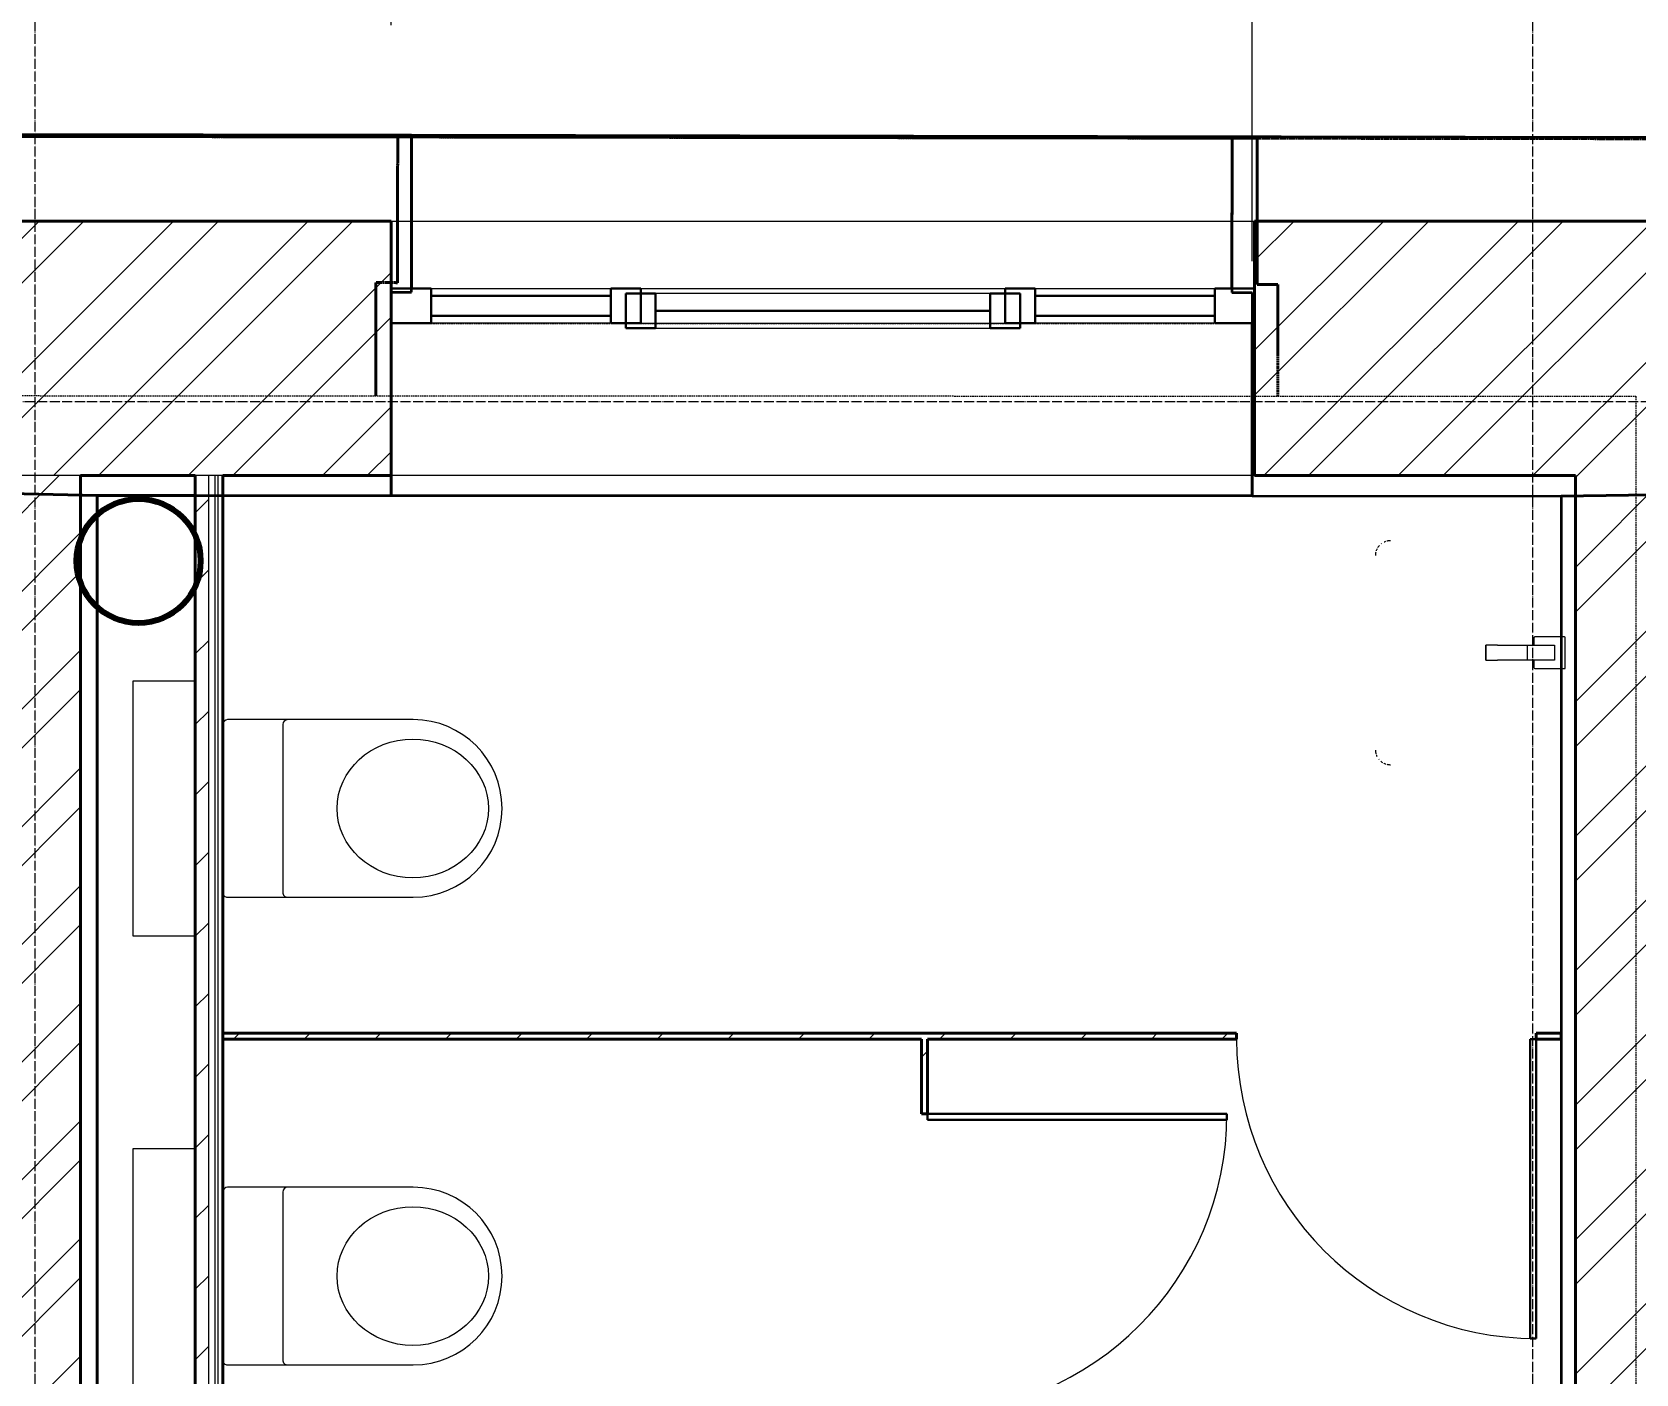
# Model space of a CAD drawing. Header units: millimetres. Extents: x 749182 to 2267578, y 70462 to 311449.
# Drawn here: x 1965924 to 1969137, y 94225 to 96914 of the extents above; entities that cross this region are included whole.
import ezdxf
from ezdxf import colors
from ezdxf.entities.mleader import LeaderData, LeaderLine
from ezdxf.math import Vec2, Vec3

# ---------------------------------------------------------------- set-up
doc = ezdxf.new("R2010")
doc.units = ezdxf.units.MM
for name, pattern in [('ADSK_Линия сетки', [25, 20, -2.5, 0, -2.5]), ('ADSK_Сверху', [4.5, 3, -1.5]), ('осеваяX2', [4, 2.5, -0.5, 0.5, -0.5])]:
    doc.linetypes.add(name, pattern=pattern)
doc.layers.get('Defpoints').update_dxf_attribs({"color": 255})
for name, color, linetype, lineweight in [('_ Окна', 7, 'Continuous', 30), ('Витраж', 7, 'Continuous', 9), ('Двери', 7, 'Continuous', 20), ('Обобщенные модели', 7, 'Continuous', 18), ('Оборудование', 7, 'Continuous', 18), ('Окна', 7, 'Continuous', 18), ('Оси', 165, 'осеваяX2', 13), ('Панели витража', 7, 'Continuous', 9), ('Перекрытие', 7, 'Continuous', 18), ('Размер', 7, 'Continuous', 13), ('размеры', 7, 'Continuous', 9), ('Сантехника', 7, 'Continuous', 18), ('Стены', 184, 'Continuous', 40), ('Стены внутренние', 7, 'Continuous', 18), ('Стены наружные', 7, 'Continuous', 18), ('Стены разрез', 7, 'Continuous', 35), ('Стены штриховка', 7, 'Continuous', 18), ('стояки', 7, 'Continuous', 9)]:
    doc.layers.add(name, color=color, linetype=linetype, lineweight=lineweight)
doc.layers.add('планы со стояками отопление_dwg', color=7, linetype='Continuous', lineweight=9, true_color=0x767676)
doc.styles.add('GOST 2.304_new', font='isocpeur.ttf', dxfattribs={"width": 0.9, "oblique": 15})
doc.styles.add('М2', font='isocpeui.ttf')
doc.dimstyles.new('SPDS 1_100', dxfattribs={"dimscale": 100, "dimtxt": 2.5, "dimasz": 1.77, "dimexe": 1.25, "dimexo": 0.625, "dimtad": 1, "dimdec": 0, "dimrnd": 0.001, "dimzin": 9, "dimtxsty": 'М2', "dimblk": 'ARCHTICK', "dimcen": 2.5, "dimdle": 2, "dimclrt": 256, "dimadec": 0, "dimazin": 2, "dimtfac": 0.75, "dimtdec": 0, "dimtmove": 1, "dimatfit": 3, "dimfxl": 0, "dimtolj": 1, "dimlwd": 9, "dimlwe": 9, "dimarcsym": 0})
pattern_1 = [(45, (1958220.23, 75616.62), (-134.7038, 134.7038), []), (45, (1958310.03, 75616.62), (-134.7038, 134.7038), [])]
pattern_2 = [(45, (1958220.23, 75616.62), (-70.71068, 70.71068), [])]

# ---------------------------------------------------------------- blocks, each defined once
blk = doc.blocks.new('Существующие стены 2 этаж - Существующие стены 2 этаж-699583-01 План 1-го этажа маркировочный')
at = {"layer": 'Стены', "color": 254, "linetype": 'ADSK_Сверху', "true_color": 0xe8c5d7}
for p, q in [((8436, 21087.1), (6401.1, 21090.1)), ((6401.1, 21090.1), (11494.2, 21082.7)), ((8435.5, 20795.1), (8436, 21087.1)), ((8436, 21087.1), (8435.5, 20795.1)), ((10158.1, 21084.6), (8436, 21087.1)), ((10158.1, 21084.6), (8436, 21087.1)), ((8436, 21087.1), (10158.1, 21084.6)), ((10158.1, 21084.6), (10157.7, 20791.7)), ((10157.7, 20791.7), (10158.1, 21084.6)), ((11494.2, 21082.7), (10158.1, 21084.6)), ((8392.2, 20655.2), (8392.5, 20795.2)), ((8392.5, 20795.2), (8392.2, 20655.2)), ((8392.5, 20795.2), (8435.5, 20795.1)), ((8435.5, 20795.1), (8392.5, 20795.2)), ((10157.7, 20791.7), (10199.3, 20791.6)), ((10199.3, 20791.6), (10157.7, 20791.7)), ((10199.3, 20791.6), (10199, 20651.6)), ((10199, 20651.6), (10199.3, 20791.6)), ((8392, 20568.4), (8392.2, 20655.2)), ((8392.2, 20655.2), (8392, 20568.4)), ((10199, 20651.6), (10198.9, 20567.8)), ((10198.9, 20567.8), (10199, 20651.6))]:
    blk.add_line(p, q, dxfattribs=at)
blk = doc.blocks.new('Прямоугольный импост - 70х20_60мм-1225109-01 План 1-го этажа маркировочный')
at = {"layer": 'Витраж', "color": 253, "linetype": 'ADSK_Сверху', "true_color": 0xaaaaaa}
for p, q in [((-5936, 11471.9), (-6006, 11471.9)), ((-6006, 11391.9), (-6006, 11471.9)), ((-5936, 11391.9), (-5936, 11471.9)), ((-6006, 11001.9), (-6006, 11031.9)), ((-5936, 11001.9), (-5936, 11031.9))]:
    blk.add_line(p, q, dxfattribs=at)
blk = doc.blocks.new('Прямоугольный импост - 70х20_60мм-1236811-01 План 1-го этажа маркировочный')
at = {"layer": 'Витраж', "color": 253, "linetype": 'ADSK_Сверху', "true_color": 0xaaaaaa}
for p, q in [((-80, 35), (0, 35)), ((0, 35), (0, -35)), ((0, -35), (-80, -35))]:
    blk.add_line(p, q, dxfattribs=at)
blk = doc.blocks.new('Прямоугольный импост - 70х20_60мм-1236812-01 План 1-го этажа маркировочный')
at = {"layer": 'Витраж', "color": 253, "linetype": 'ADSK_Сверху', "true_color": 0xaaaaaa}
for p, q in [((0, 35), (-80, 35)), ((0, -35), (0, 35)), ((-80, -35), (0, -35))]:
    blk.add_line(p, q, dxfattribs=at)
blk = doc.blocks.new('Прямоугольный импост - 70х20_60мм-1464022-01 План 1-го этажа маркировочный')
at = {"layer": 'Витраж', "color": 253, "linetype": 'ADSK_Сверху', "true_color": 0xaaaaaa}
for p, q in [((8892.7, 20783.6), (8922.7, 20783.6)), ((9652.7, 20783.6), (9682.7, 20783.6)), ((8892.7, 20713.6), (8922.7, 20713.6)), ((9652.7, 20713.6), (9682.7, 20713.6))]:
    blk.add_line(p, q, dxfattribs=at)
blk = doc.blocks.new('Прямоугольный импост - 70х20_60мм-1225113-01 План 1-го этажа маркировочный')
at = {"layer": 'Витраж', "color": 253, "linetype": 'ADSK_Сверху', "true_color": 0xaaaaaa}
for p, q in [((-6006, 10091.9), (-6006, 10121.9)), ((-5936, 10091.9), (-5936, 10121.9)), ((-6006, 9651.9), (-6006, 9731.9)), ((-5936, 9651.9), (-5936, 9731.9)), ((-6006, 9651.9), (-5936, 9651.9))]:
    blk.add_line(p, q, dxfattribs=at)
blk = doc.blocks.new('Прямоугольный импост - 70х60мм-1236807-01 План 1-го этажа маркировочный')
at = {"layer": 'Витраж', "color": 253, "linetype": 'ADSK_Сверху', "true_color": 0xaaaaaa}
for p, q in [((-30, 35), (30, 35)), ((30, -35), (-30, -35))]:
    blk.add_line(p, q, dxfattribs=at)
blk = doc.blocks.new('Прямоугольный импост - 70х60мм-1225009-01 План 1-го этажа маркировочный')
at = {"layer": 'Витраж', "color": 253, "linetype": 'ADSK_Сверху', "true_color": 0xaaaaaa}
for p, q in [((-5936, 11391.9), (-6006, 11391.9)), ((-6006, 11031.9), (-6006, 11391.9)), ((-5936, 11031.9), (-5936, 11391.9)), ((-6006, 11031.9), (-5936, 11031.9))]:
    blk.add_line(p, q, dxfattribs=at)
blk = doc.blocks.new('Прямоугольный импост - 70х60мм-1464024-01 План 1-го этажа маркировочный')
at = {"layer": 'Витраж', "color": 253, "linetype": 'ADSK_Сверху', "true_color": 0xaaaaaa}
for p, q in [((8922.7, 20783.6), (8922.7, 20713.6)), ((8922.7, 20783.6), (9652.7, 20783.6)), ((9652.7, 20713.6), (9652.7, 20783.6)), ((8922.7, 20713.6), (9652.7, 20713.6))]:
    blk.add_line(p, q, dxfattribs=at)
blk = doc.blocks.new('Существующие стены 1 эт - Существующие стены 1 эт-653793-01 План 1-го этажа маркировочный')
at = {"layer": 'Стены'}
for p, q in [((6428.2, 21094.4), (10574.2, 21086.5)), ((8463.5, 21090.5), (8463.4, 20783.6)), ((8463.5, 21090.5), (10107.4, 21087.4)), ((10107.3, 20783.6), (10107.4, 21087.4)), ((10574.2, 21086.5), (12238.6, 21083.6)), ((10147.6, 20635.6), (10147.6, 20713.6)), ((10147.5, 20367.8), (10147.6, 20635.6)), ((8422.6, 20368.4), (8422.6, 20408.6)), ((8422.6, 20408.6), (8422.6, 20368.4)), ((8422.6, 20408.6), (8422.6, 20368.4)), ((10147.5, 20408.6), (10147.5, 20367.8)), ((10147.5, 20367.8), (10147.5, 20408.6)), ((7833.6, 20368.6), (7800.8, 20369.4)), ((7800.8, 20369.4), (7833.6, 20368.6)), ((8030.3, 20368.6), (7833.6, 20368.6)), ((7833.6, 20368.6), (7833.6, 17622.6)), ((10147.5, 20367.8), (8422.6, 20368.4)), ((8422.6, 20368.4), (10147.5, 20367.8)), ((10147.5, 20367.8), (8422.6, 20368.4))]:
    blk.add_line(p, q, dxfattribs=at)
at = {"layer": 'Стены разрез'}
for p, q in [((8463.5, 21090.5), (6520.7, 21094.2)), ((8463.4, 20776.2), (8463.5, 21090.5)), ((10107.4, 21087.4), (10107.3, 20775.6)), ((10574.2, 21086.5), (10107.4, 21087.4)), ((12101.9, 21083.8), (10574.2, 21086.5)), ((8422.7, 20636.3), (8422.7, 20776.3)), ((8422.7, 20776.3), (8463.4, 20776.2)), ((10107.3, 20775.6), (10147.6, 20775.6)), ((10147.6, 20775.6), (10147.6, 20635.6)), ((8422.6, 20368.4), (8422.7, 20636.3)), ((10147.6, 20635.6), (10147.5, 20367.8)), ((7388, 20378.6), (7833.6, 20368.6)), ((7833.6, 20368.6), (7388, 20378.6)), ((10766.6, 20367.6), (11333.9, 20374.8)), ((11333.9, 20374.8), (10766.6, 20367.6)), ((7833.6, 20368.6), (8422.6, 20368.4)), ((7833.6, 17622.6), (7833.6, 20368.6)), ((10147.5, 20367.8), (10766.6, 20367.6)), ((10766.6, 20367.6), (10766.6, 12991.9))]:
    blk.add_line(p, q, dxfattribs=at)
blk = doc.blocks.new('Системная панель - _AR_Стекло_40мм_привязка по центру-1463982-01 План 1-го этажа маркировочный')
at = {"layer": 'Панели витража', "lineweight": 30}
for p, q in [((180, 20), (-180, 20)), ((-180, 20), (-180, -20)), ((180, -20), (180, 20)), ((-180, -20), (180, -20))]:
    blk.add_line(p, q, dxfattribs=at)
blk = doc.blocks.new('Прямоугольный импост - 70х20_60мм-1463983-01 План 1-го этажа маркировочный')
at = {"layer": 'Витраж', "lineweight": 30}
for p, q in [((-80, 35), (0, 35)), ((-80, -35), (-80, 35)), ((0, 35), (0, -35)), ((0, -35), (-80, -35))]:
    blk.add_line(p, q, dxfattribs=at)
blk = doc.blocks.new('Прямоугольный импост - 70х20_60мм-1463984-01 План 1-го этажа маркировочный')
at = {"layer": 'Витраж', "lineweight": 30}
for p, q in [((0, 35), (-80, 35)), ((-80, 35), (-80, -35)), ((0, -35), (0, 35)), ((-80, -35), (0, -35))]:
    blk.add_line(p, q, dxfattribs=at)
blk = doc.blocks.new('Витраж-тент со смещением вовне - 60мм 30 сдвиг-2061572-01 План 1-го этажа маркировочный')
at = {"layer": '_ Окна'}
for p, q in [((-395, 25), (-395, -45)), ((-395, 25), (-335, 25)), ((-395, -45), (-395, 25)), ((-335, 25), (-335, -45)), ((395, 25), (335, 25)), ((335, 25), (335, -45)), ((395, -45), (395, 25)), ((395, -45), (395, 25)), ((-335, -10), (335, -10)), ((-335, -45), (-395, -45)), ((335, -45), (395, -45))]:
    blk.add_line(p, q, dxfattribs=at)
at = {"layer": 'Окна'}
for p, q in [((335, 25), (-335, 25)), ((-335, -45), (335, -45))]:
    blk.add_line(p, q, dxfattribs=at)
blk = doc.blocks.new('Прямоугольный импост - 70х60мм-V62-01 План 1-го этажа маркировочный')
at = {"layer": 'Витраж'}
for p, q in [((3738.5, 35437.6), (3738.5, 35797.6)), ((3808.5, 35797.6), (3808.5, 35437.6))]:
    blk.add_line(p, q, dxfattribs=at)
blk = doc.blocks.new('Прямоугольный импост - 70х60мм-1463981-01 План 1-го этажа маркировочный')
at = {"layer": 'Витраж', "lineweight": 30}
for p, q in [((-30, 35), (30, 35)), ((-30, -35), (-30, 35)), ((30, 35), (30, -35)), ((30, -35), (-30, -35))]:
    blk.add_line(p, q, dxfattribs=at)
blk = doc.blocks.new('Прямоугольный импост - 70х60мм-V126-01 План 1-го этажа маркировочный')
at = {"layer": 'Витраж'}
for p, q in [((8922.7, 20783.6), (9652.7, 20783.6)), ((9652.7, 20713.6), (8922.7, 20713.6))]:
    blk.add_line(p, q, dxfattribs=at)
blk = doc.blocks.new('Туалет подвесной-Moderna R-Laufen - 000 White-1870147-01 План 1-го этажа маркировочный')
at = {"layer": 'Обобщенные модели'}
for p, q in [((-53, 409.3), (-53, 37.4)), ((303, 37.4), (303, 409.3)), ((-43.1, 147.8), (293.1, 147.8))]:
    blk.add_line(p, q, dxfattribs=at)
for centre, radius, start, end in [((125, 409.3), 178, 360, 180), ((-43.1, 157.7), 9.89, 180, 270), ((293.1, 157.7), 9.89, 270, 360), ((-43.1, 37.4), 9.89, 180, 270), ((293.1, 37.4), 9.89, 270, 360)]:
    blk.add_arc(centre, radius, start, end, dxfattribs=at)
blk.add_ellipse((125, 408.3), major_axis=(0, 151.6), ratio=0.916517, dxfattribs=at)
at = {"layer": 'Сантехника'}
for p, q in [((-130, -27.5), (-130, -152.5)), ((380, -152.5), (380, -27.5)), ((-130, -152.5), (380, -152.5))]:
    blk.add_line(p, q, dxfattribs=at)
blk = doc.blocks.new('Parametric_Porcelain_bathroom_sink_20774 - 450х400мм-1827736-01 План 1-го этажа маркировочный')
at = {"layer": 'Оборудование'}
for p, q in [((-89.1, 598.1), (-88.2, 598.9)), ((343.1, 594.1), (343.9, 593.2)), ((110, 384.1), (140, 384.1)), ((110, 384.1), (110, 361.1)), ((140, 384.1), (110, 384.1)), ((110, 301.5), (110, 361.1)), ((140, 361.1), (140, 384.1)), ((140, 361.1), (140, 301.5)), ((110, 266.5), (110, 301.5)), ((140, 301.5), (110, 301.5)), ((140, 301.5), (140, 266.5)), ((93.2, 286.2), (93.2, 233.7)), ((110, 288.1), (95.1, 288.1)), ((110, 246.5), (110, 266.5)), ((154.6, 288.1), (140, 288.1)), ((140, 266.5), (140, 246.5)), ((156.5, 233.7), (156.5, 286.2)), ((93.2, 233.7), (93.2, 226.6)), ((94.7, 225.1), (155, 225.1)), ((140, 246.5), (110, 246.5)), ((156.5, 226.6), (156.5, 233.7))]:
    blk.add_line(p, q, dxfattribs=at)
at = {"layer": 'Оборудование', "flags": 128}
for points in [[(-100, 575), (-100, 576.2), (-99.9, 577.4), (-99.8, 578.6), (-99.6, 579.8), (-99.4, 581), (-99.1, 582.1)], [(-98.5, 584.4), (-98.1, 585.6), (-97.6, 586.7), (-97.1, 587.8), (-96.6, 588.9)], [(-95.4, 590.9), (-94.8, 591.9), (-94.1, 592.9), (-93.3, 593.9), (-92.6, 594.8)], [(-83.1, 602), (-82, 602.5), (-80.9, 603), (-79.7, 603.4)], [(-77.4, 604.1), (-76.3, 604.3), (-75.1, 604.6), (-73.9, 604.7), (-72.7, 604.9), (-71.5, 605), (-70.3, 605), (-70, 605)], [(320, 605), (321.2, 605), (322.4, 604.9), (323.6, 604.8), (324.8, 604.6), (326, 604.4), (327.1, 604.1)], [(329.4, 603.5), (330.6, 603.1), (331.7, 602.6), (332.8, 602.1), (333.9, 601.6)], [(335.9, 600.4), (336.9, 599.8), (337.9, 599.1), (338.9, 598.3), (339.8, 597.6)], [(347, 588.1), (347.5, 587), (348, 585.9), (348.4, 584.7)], [(349.1, 582.4), (349.3, 581.3), (349.6, 580.1), (349.7, 578.9), (349.9, 577.7), (350, 576.5), (350, 575.3), (350, 575)]]:
    blk.add_lwpolyline(points, dxfattribs=at)
at = {"layer": 'Оборудование'}
for centre, radius, start, end in [((95.1, 286.2), 1.87, 90, 180), ((95.1, 286.2), 1.87, 120, 150), ((95.1, 286.2), 1.87, 120, 150), ((95.1, 286.2), 1.87, 120, 150), ((154.6, 286.2), 1.87, 0, 90), ((154.6, 286.2), 1.87, 30, 60), ((154.6, 286.2), 1.87, 30, 60), ((154.6, 286.2), 1.87, 30, 60), ((94.7, 226.6), 1.49, 180, 270), ((155, 226.6), 1.49, 270, 360)]:
    blk.add_arc(centre, radius, start, end, dxfattribs=at)
blk = doc.blocks.new('Дверь-Одинарная-Панель - 600 x 2150 мм с_у-1872436-01 План 1-го этажа маркировочный')
at = {"layer": 'Двери', "lineweight": 30}
for p, q in [((288, -6), (300, -6)), ((288, -606), (288, -6)), ((300, -6), (300, -606)), ((300, -606), (288, -606))]:
    blk.add_line(p, q, dxfattribs=at)
at = {"layer": 'Двери'}
blk.add_arc((300, -6), 600, 180, 270, dxfattribs=at)
blk = doc.blocks.new('планы со стояками отопление_dwg-1484427-01 План 1-го этажа маркировочный')
at = {"layer": 'стояки', "lineweight": 80}
blk.add_circle((180312.4, 176314.5), 124.3, dxfattribs=at)
blk = doc.blocks.new('_ArchTick')
at = {"color": 0, "linetype": 'ByBlock', "const_width": 0.15}
blk.add_lwpolyline([(-0.5, -0.5), (0.5, 0.5)], dxfattribs=at)
blk = doc.blocks.new('*D2827')
at = {"layer": 'Defpoints', "color": 0, "lineweight": 20, "transparency": 16777216}
for p in [(1968367.9, 97191.6), (1966643, 96865.3), (1968367.9, 96392.2)]:
    blk.add_point(p, dxfattribs=at)
at = {"layer": 'размеры', "color": 0, "lineweight": 9, "transparency": 16777216}
for p, q in [((1966643, 96927.8), (1966643, 97316.6)), ((1968367.9, 96454.7), (1968367.9, 97316.6)), ((1966443, 97191.6), (1968567.9, 97191.6))]:
    blk.add_line(p, q, dxfattribs=at)
at = {"layer": 'размеры', "color": 0, "lineweight": 9, "transparency": 16777216, "xscale": 177, "yscale": 177, "zscale": 177, "rotation": 180}
blk.add_blockref('_ArchTick', (1966643, 97191.6), dxfattribs=at)
at = {"layer": 'размеры', "color": 0, "lineweight": 9, "transparency": 16777216, "xscale": 177, "yscale": 177, "zscale": 177}
blk.add_blockref('_ArchTick', (1968367.9, 97191.6), dxfattribs=at)
at = {"layer": 'размеры', "lineweight": 20, "transparency": 16777216, "insert": (1967505.4, 97380.7), "char_height": 250, "width": 560.473, "attachment_point": 5, "style": 'М2'}
blk.add_mtext('\\A1;1725', dxfattribs=at)
blk = doc.blocks.new('_DotSmall')
at = {"color": 0, "linetype": 'ByBlock', "lineweight": 35, "const_width": 0.5}
blk.add_lwpolyline([(-0.0625, 0, 1), (0.0625, 0, 1)], format="xyb", close=True, dxfattribs=at)

msp = doc.modelspace()

# ---------------------------------------------------------------- hatches: boundary and pattern name
at = {"layer": 'Стены внутренние', "lineweight": 9}
h = msp.add_hatch(dxfattribs=at)
h.set_pattern_fill('FP_1', color=256, style=0, pattern_type=2)
h.set_pattern_definition([(45, (1958220.23, 75616.62), (-117.8655, 117.8655), []), (45, (1958298.8, 75616.62), (-117.8655, 117.8655), [])])
h.paths.add_polyline_path([(1965641.0333, 88567.2181), (1966021.0333, 88568.3748), (1966021.0333, 96025.2503), (1965641.0333, 96025.2503), (1965641.0333, 88568.3508)])
h = msp.add_hatch(dxfattribs=at)
h.set_pattern_fill('FP_7', color=256, style=0, pattern_type=2)
h.set_pattern_definition(pattern_2)
h.paths.add_polyline_path([(1966250.5708, 92956.2076), (1966277.5708, 92956.2501), (1966277.5708, 96025.2503), (1966250.5708, 96025.2503), (1966250.5708, 92956.2501)])
h = msp.add_hatch(dxfattribs=at)
h.set_pattern_fill('FP_3', color=256, angle=45, style=0, pattern_type=2)
h.set_pattern_definition(pattern_1)
h.paths.add_polyline_path([(1969072.7305, 88711.7013), (1969525.4619, 88711.7013), (1969525.4619, 96025.2503), (1969015.4619, 96025.2503), (1969015.4619, 88711.7013), (1969027.519, 88711.7013)])
h = msp.add_hatch(dxfattribs=at)
h.set_pattern_fill('FP_7', color=256, style=0, pattern_type=2)
h.set_pattern_definition(pattern_2)
h.paths.add_polyline_path([(1968936.7996, 94896.2076), (1968986.7996, 94896.2076), (1968986.7996, 94908.2076), (1968936.7996, 94908.2076)])
h.paths.add_polyline_path([(1966687.3519, 94896.2076), (1968336.7996, 94896.2076), (1968336.7996, 94908.2076), (1966305.5708, 94908.2076), (1966305.5708, 94896.2076), (1966317.2359, 94896.2076)])
h = msp.add_hatch(dxfattribs=at)
h.set_pattern_fill('FP_7', color=256, style=0, pattern_type=2)
h.set_pattern_definition(pattern_2)
h.paths.add_polyline_path([(1967717.5708, 92984.2076), (1967717.5708, 93184.2076), (1967705.5708, 93184.2076), (1967705.5708, 92984.2076)])
h.paths.add_polyline_path([(1967705.5708, 93784.2076), (1967717.5708, 93784.2076), (1967717.5708, 94146.2076), (1967705.5708, 94146.2076), (1967705.5708, 93934.2076)])
h.paths.add_polyline_path([(1967717.5708, 94746.2076), (1967717.5708, 94896.2076), (1967705.5708, 94895.9751), (1967705.5708, 94746.2076)])
at = {"layer": 'Стены наружные', "lineweight": 9}
h = msp.add_hatch(dxfattribs=at)
h.set_pattern_fill('FP_3', color=256, angle=45, style=0, pattern_type=2)
h.set_pattern_definition(pattern_1)
h.paths.add_polyline_path([(1974873.5135, 96025.2503), (1976676.0611, 96025.2503), (1976676.0611, 96535.2503), (1968372.9686, 96535.2503), (1968372.9686, 96025.2503), (1972644.0457, 96025.2503)])
h.paths.add_polyline_path([(1966111.5957, 96025.2503), (1966642.9686, 96025.2503), (1966642.9686, 96535.2503), (1964698.4627, 96535.2503), (1964698.4627, 96025.2503), (1966109.8892, 96025.2503)])
h.paths.add_polyline_path([(1962820.6253, 96025.2503), (1962883.4627, 96025.2503), (1962883.4627, 96535.2503), (1961653.7248, 96535.2503), (1961654.0981, 96025.2503), (1962611.4404, 96025.2503)])

# ---------------------------------------------------------------- linework, layer by layer
at = {"layer": 'Оси', "linetype": 'ADSK_Линия сетки'}
for p, q in [((1965930.1361, 71313.2448), (1965930.1361, 97285.4199)), ((1968930.1361, 71313.2448), (1968930.1361, 97285.4199)), ((1947134.001, 96173.407), (2015361.944, 96173.407))]:
    msp.add_line(p, q, dxfattribs=at)
at = {"layer": 'Перекрытие', "linetype": 'ADSK_Сверху'}
for p, q in [((1965903.7996, 96185.3196), (1969136.7996, 96184.141)), ((1969136.7996, 96184.141), (1969136.7996, 88458.7892))]:
    msp.add_line(p, q, dxfattribs=at)
at = {"layer": 'Стены внутренние', "lineweight": 40}
for p, q in [((1966021.0333, 92956.2076), (1966021.0333, 96025.2503)), ((1966250.5708, 96025.2503), (1966250.5708, 92956.2076)), ((1966305.5708, 92984.2076), (1966305.5708, 96025.2503)), ((1969015.4619, 96025.2503), (1969015.4619, 88577.4895)), ((1968336.7996, 94908.2076), (1966305.5708, 94908.2076)), ((1966305.5708, 94896.2076), (1967705.5708, 94896.2076)), ((1967705.5708, 94896.2076), (1967705.5708, 94746.2076)), ((1967717.5708, 94896.2076), (1968336.7996, 94896.2076)), ((1967717.5708, 94746.2076), (1967717.5708, 94896.2076)), ((1968336.7996, 94896.2076), (1968336.7996, 94908.2076)), ((1968986.7996, 94908.2076), (1968936.7996, 94908.2076)), ((1968936.7996, 94908.2076), (1968936.7996, 94896.2076)), ((1968936.7996, 94896.2076), (1968986.7996, 94896.2076)), ((1968986.7996, 94896.2076), (1968986.7996, 94908.2076)), ((1967705.5708, 94746.2076), (1967717.5708, 94746.2076))]:
    msp.add_line(p, q, dxfattribs=at)
at = {"layer": 'Стены наружные', "lineweight": 40}
for p, q in [((1966642.9686, 96535.2503), (1964698.4627, 96535.2503)), ((1966642.9686, 96025.2503), (1966642.9686, 96535.2503)), ((1976676.0611, 96535.2503), (1968372.9686, 96535.2503)), ((1968372.9686, 96535.2503), (1968372.9686, 96025.2503)), ((1966021.0333, 96025.2503), (1966250.5708, 96025.2503)), ((1966305.5708, 96025.2503), (1966642.9686, 96025.2503)), ((1968372.9686, 96025.2503), (1969015.4619, 96025.2503))]:
    msp.add_line(p, q, dxfattribs=at)
at = {"layer": 'Стены наружные'}
for p, q in [((1966642.9686, 96535.2503), (1968372.9686, 96535.2503)), ((1968372.9686, 96025.2503), (1966642.9686, 96025.2503))]:
    msp.add_line(p, q, dxfattribs=at)
at = {"layer": 'Стены штриховка'}
for p, q in [((1966021.0333, 96025.2503), (1965641.0333, 96025.2503)), ((1966305.5708, 96025.2503), (1966250.5708, 96025.2503)), ((1966277.5708, 92956.2076), (1966277.5708, 96025.2503)), ((1966290.5708, 92969.2076), (1966290.5708, 96025.2503)), ((1966296.5708, 92975.2076), (1966296.5708, 96025.2503))]:
    msp.add_line(p, q, dxfattribs=at)

# ---------------------------------------------------------------- block references
at = {"layer": '_ Окна'}
msp.add_blockref('Витраж-тент со смещением вовне - 60мм 30 сдвиг-2061572-01 План 1-го этажа маркировочный', (1967507.9686, 96365.2503), dxfattribs=at)
at = {"layer": 'Витраж', "color": 253, "linetype": 'ADSK_Сверху', "true_color": 0xaaaaaa}
for name, p, rotation in [('Прямоугольный импост - 70х20_60мм-1236812-01 План 1-го этажа маркировочный', (1966642.9686, 96365.2503), 180), ('Прямоугольный импост - 70х20_60мм-1225113-01 План 1-го этажа маркировочный', (1956991.0434, 90394.2083), 270.0000000000001), ('Прямоугольный импост - 70х60мм-1225009-01 План 1-го этажа маркировочный', (1955691.0434, 90394.2083), 270), ('Прямоугольный импост - 70х20_60мм-1225109-01 План 1-го этажа маркировочный', (1956901.0434, 90394.2083), 270), ('Прямоугольный импост - 70х60мм-1225009-01 План 1-го этажа маркировочный', (1956901.0434, 90394.2083), 270)]:
    msp.add_blockref(name, p, dxfattribs=dict(at, rotation=rotation))
at = {"layer": 'Витраж'}
for name, p, rotation in [('Прямоугольный импост - 70х20_60мм-1463984-01 План 1-го этажа маркировочный', (1966642.9686, 96365.2503), 180), ('Прямоугольный импост - 70х60мм-V62-01 План 1-го этажа маркировочный', (2002520.6111, 92591.7513), 89.99999999999974), ('Прямоугольный импост - 70х60мм-V62-01 План 1-го этажа маркировочный', (2003730.6111, 92591.7513), 89.99999999999974)]:
    msp.add_blockref(name, p, dxfattribs=dict(at, rotation=rotation))
at = {"layer": 'Витраж', "color": 253, "linetype": 'ADSK_Сверху', "true_color": 0xaaaaaa, "extrusion": (0, 0, -1), "rotation": 180}
for name, p in [('Прямоугольный импост - 70х60мм-1236807-01 План 1-го этажа маркировочный', (-1967112.9686, 96365.2503)), ('Прямоугольный импост - 70х60мм-1236807-01 План 1-го этажа маркировочный', (-1967902.9686, 96365.2503)), ('Прямоугольный импост - 70х20_60мм-1236811-01 План 1-го этажа маркировочный', (-1968372.9686, 96365.2503))]:
    msp.add_blockref(name, p, dxfattribs=at)
at = {"layer": 'Витраж', "extrusion": (0, 0, -1), "rotation": 180}
for name, p in [('Прямоугольный импост - 70х60мм-1463981-01 План 1-го этажа маркировочный', (-1967112.9686, 96365.2503)), ('Прямоугольный импост - 70х60мм-1463981-01 План 1-го этажа маркировочный', (-1967902.9686, 96365.2503)), ('Прямоугольный импост - 70х20_60мм-1463983-01 План 1-го этажа маркировочный', (-1968372.9686, 96365.2503))]:
    msp.add_blockref(name, p, dxfattribs=at)
at = {"layer": 'Витраж', "color": 253, "linetype": 'ADSK_Сверху', "true_color": 0xaaaaaa}
for name in ['Прямоугольный импост - 70х20_60мм-1464022-01 План 1-го этажа маркировочный', 'Прямоугольный импост - 70х60мм-1464024-01 План 1-го этажа маркировочный']:
    msp.add_blockref(name, (1958220.2258, 75616.6187), dxfattribs=at)
at = {"layer": 'Витраж'}
msp.add_blockref('Прямоугольный импост - 70х60мм-V126-01 План 1-го этажа маркировочный', (1958220.2258, 75616.6187), dxfattribs=at)
at = {"layer": 'Двери'}
msp.add_blockref('Дверь-Одинарная-Панель - 600 x 2150 мм с_у-1872436-01 План 1-го этажа маркировочный', (1968636.7996, 94902.2076), dxfattribs=at)
at = {"layer": 'Двери', "rotation": 89.99999999999991}
msp.add_blockref('Дверь-Одинарная-Панель - 600 x 2150 мм с_у-1872436-01 План 1-го этажа маркировочный', (1967711.5708, 94446.2076), dxfattribs=at)
at = {"layer": 'Оборудование', "rotation": 89.99999999999991}
msp.add_blockref('Parametric_Porcelain_bathroom_sink_20774 - 450х400мм-1827736-01 План 1-го этажа маркировочный', (1969220.4619, 95545.2503), dxfattribs=at)
at = {"layer": 'Панели витража'}
for p in [(1966902.9686, 96365.2503), (1968112.9686, 96365.2503)]:
    msp.add_blockref('Системная панель - _AR_Стекло_40мм_привязка по центру-1463982-01 План 1-го этажа маркировочный', p, dxfattribs=at)
at = {"layer": 'планы со стояками отопление_dwg', "color": 6, "true_color": 0xff00ff}
msp.add_blockref('планы со стояками отопление_dwg-1484427-01 План 1-го этажа маркировочный', (1785824.7266, -80460.4271), dxfattribs=at)
at = {"layer": 'Сантехника', "rotation": 269.9999999999999}
for p in [(1966278.0708, 95483.2076), (1966278.0708, 94546.2076)]:
    msp.add_blockref('Туалет подвесной-Moderna R-Laufen - 000 White-1870147-01 План 1-го этажа маркировочный', p, dxfattribs=at)
at = {"layer": 'Стены', "color": 254, "linetype": 'ADSK_Сверху', "true_color": 0xe8c5d7}
msp.add_blockref('Существующие стены 2 этаж - Существующие стены 2 этаж-699583-01 План 1-го этажа маркировочный', (1958220.2258, 75616.6187), dxfattribs=at)
at = {"layer": 'Стены', "color": 243, "true_color": 0xbb5389}
msp.add_blockref('Существующие стены 1 эт - Существующие стены 1 эт-653793-01 План 1-го этажа маркировочный', (1958220.2258, 75616.6187), dxfattribs=at)

# ---------------------------------------------------------------- dimensions: what is measured, and where the dimension line sits
at = {"layer": 'размеры', "lineweight": 20}
dim = msp.add_linear_dim(base=(1968367.8608, 97191.6042), p1=(1966642.9686, 96865.2503), p2=(1968367.8608, 96392.2441), dimstyle='SPDS 1_100', dxfattribs=at)
dim.commit()
dim.dimension.update_dxf_attribs({"geometry": '*D2827', "text_midpoint": (1967505.4147, 97380.7141)})

# ---------------------------------------------------------------- leaders
at = {"layer": 'Размер', "color": 210, "ltscale": 20}
ml = msp.add_multileader_mtext('Standard', dxfattribs=at)
ml.set_content('\\A1;РМ-3', color=210, style='GOST 2.304_new')
ml.set_leader_properties()
ml.set_arrow_properties(name='DOTSMALL')
ml.build(insert=Vec2(0, 0))
ml.multileader.update_dxf_attribs({"text_left_attachment_type": 6, "text_right_attachment_type": 6, "dogleg_length": 1, "arrow_head_size": 100})
ctx = ml.context
ctx.base_point, ctx.char_height, ctx.arrow_head_size, ctx.landing_gap_size, ctx.plane_origin = Vec3(1964860.7367, 98040.7255), 500, 100, 0, Vec3(1942791.5192, 240803.6002)
ctx.left_attachment, ctx.right_attachment, ctx.text_align_type = 6, 6, 1
notes = []
notes.append((ctx, [(1, (1, 1, 0), (1964840.7367, 98040.7255), (1, 0), 20, [(0, [(1963904.2091, 96574.1633)], 0, [])])]))
ctx.mtext.insert, ctx.mtext.rotation, ctx.mtext.width, ctx.mtext.alignment, ctx.mtext.flow_direction = Vec3(1965647.2113, 98640.7255), 6.283185307, 1286.674802, 2, 5
for ctx, leaders in notes:
    for number, flags, end, landing, length, lines in leaders:
        leader = LeaderData()
        leader.index, (leader.has_last_leader_line, leader.has_dogleg_vector, leader.attachment_direction) = number, flags
        leader.last_leader_point, leader.dogleg_vector, leader.dogleg_length = Vec3(end), Vec3(landing), length
        for number, points, colour, breaks in lines:
            line = LeaderLine()
            line.index, line.vertices, line.color, line.breaks = number, Vec3.list(points), colors.encode_raw_color(colour), breaks
            leader.lines.append(line)
        ctx.leaders.append(leader)

doc.saveas('drawing.dxf')
